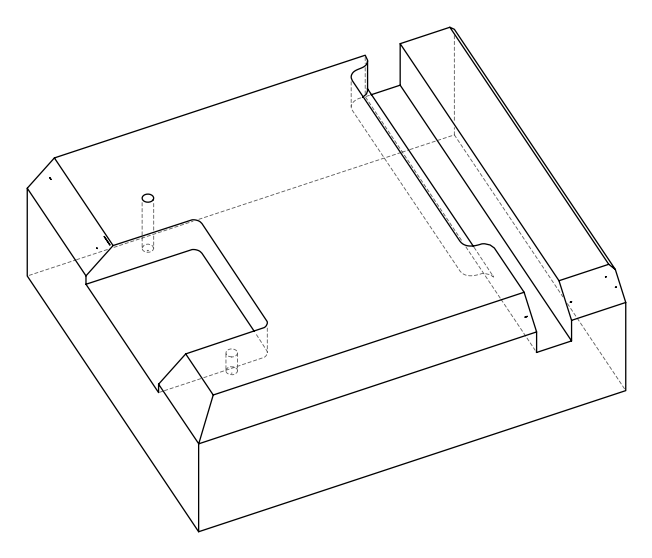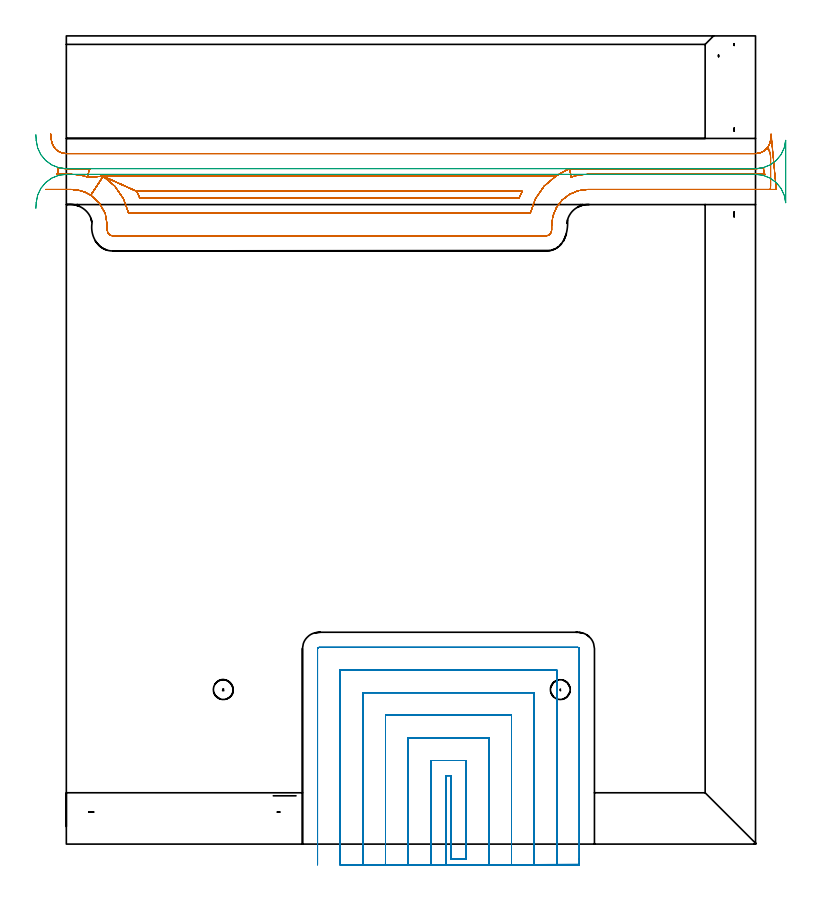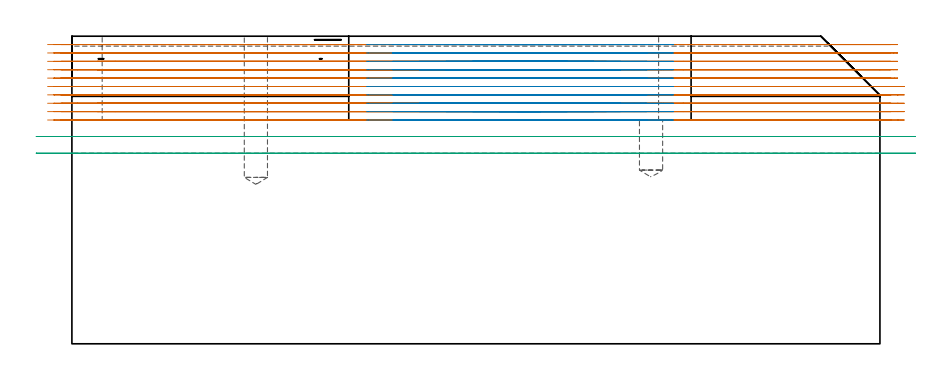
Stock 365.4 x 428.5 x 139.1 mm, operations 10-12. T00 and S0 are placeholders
(PLAN: 12 operations, 4 tool changes, 148.2 min)
(1 SPOT_DRILL | STEP1POCKET | NXT0321_9005460120000 | 0.03 min | 1 mm3)
(2 SPOT_DRILL_1 | STEP1POCKET_1 | NXT0321_9005460120000 | 0.04 min | 4166 mm3)
(3 DRILL_BLIND_HOLE_INTO_CENTER | STEP1POCKET | UGT0301_500 | 0.28 min | 5589 mm3)
(4 DRILL_BLIND_HOLE_INTO_CENTER_1 | STEP1POCKET_1 | UGT0301_500 | 0.12 min | 2106 mm3)
(5 AREA_MILL | FG_CHAMFER_SURFACE | UGT0205_001 | 26.37 min | 123327 mm3)
(6 AREA_MILL_1 | FG_CHAMFER_SURFACE_1 | UGT0205_001 | 10.41 min | 49435 mm3)
(7 AREA_MILL_2 | FG_CHAMFER_SURFACE_2 | UGT0205_001 | 4.66 min | 22391 mm3)
(8 AREA_MILL_3 | FG_CHAMFER_SURFACE_3 | UGT0205_001 | 5.63 min | 3437 mm3)
(9 AREA_MILL_4 | FG_CHAMFER_SURFACE_4 | UGT0205_001 | 6.2 min | 28720 mm3)
(10 MILL_OPEN_POCKET | POCKET_OPEN | NXT0201_012 | Follow Part, ap 4, ae 75% | 42.5 min | 713373 mm3)
(11 MILL_SLOT | SLOT_PARTIAL_RECTANGULAR | NXT0201_012 | Follow Part, ap 4, ae 75% | 48.45 min | 647174 mm3)
(12 MILL_RECTANGULAR_SLOT | SLOT_RECTANGULAR | UGT0201_004 | Follow Part, ap 8, ae 75% | 3.51 min | 192039 mm3)
(TOOL NXT0321_9005460120000 | NC Spot Drill, 142deg, 12mm, Carbide, Uncoated | D12 PA142 FL30 Z2)
(TOOL UGT0301_500 | Carbide Drill 10.5 mm | D10.5 PA118 FL87 Z2)
(TOOL UGT0205_001 | Chamfer Mill 20 x 3 x 45 deg. | D20 FL50 Z2)
(TOOL NXT0201_012 | ENDMILL 16mm [2P460-1600-NA 1630] | D16 FL38 Z6)
(TOOL UGT0201_004 | End Mill 32 mm | D32 FL53 Z6)
(OP 10 MILL_OPEN_POCKET)
G17 G21 G94 G90
T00 M6
G54
G17 G0 G90 X-11. Y347.1 S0 M3
G43 Z149.1 H1
Z135.31
G94 G1 X-8. F250.
X2.6 F500.
G2 X12.986 Y344.029 R19.1
G1 X19.512 Y354.1
X11.528 Y353.587
G3 X2.6 Y355.1 R27.1
G1 X-4.95
G3 X-4.286 Y358.685 R8.
X0. Y358.1 R16.
G1 X12.583
G3 X11.528 Y353.587 R8.
G1 X19.512 Y354.1
X37.258 Y346.1
G2 X38.912 Y342.5 R39.1
G1 X240.088
G2 X241.742 Y346.1 R39.1
G1 X37.258
X19.512 Y354.1
G2 X33.013 Y334.5 R31.1
G1 X245.987
G2 X259.488 Y354.1 R31.1
G1 X266.417 Y358.1
X365.4
G3 X369.603 Y358.662 R16.
X370.237 Y355.1 R8.
G1 X276.4
G3 X267.472 Y353.587 R27.1
X266.417 Y358.1 R8.
G1 X259.488 Y354.1
X19.512
X12.986 Y344.029
G2 X21.7 Y328. R19.1
G1 Y325.6
G3 X24.8 Y322.5 R3.1
G1 X254.2
G3 X257.3 Y325.6 R3.1
G1 Y328.
G2 X276.4 Y347.1 R19.1
G1 X373.146
G3 X373.4 Y349.1 R8.
G1 Y364.1
G3 X371.645 Y369.1 R8.
G2 X365.4 Y366.1 R8.
G1 X0.
G2 X-7.97 Y373.408 R8.
G1 X-8.23 Y376.397 F250.
G0 X-11. Y347.1 Z131.52
G1 X-8.
X2.6 F500.
G2 X12.986 Y344.029 R19.1
G1 X19.512 Y354.1
X11.528 Y353.587
G3 X2.6 Y355.1 R27.1
G1 X-4.95
G3 X-4.286 Y358.685 R8.
X0. Y358.1 R16.
G1 X12.583
G3 X11.528 Y353.587 R8.
G1 X19.512 Y354.1
X37.258 Y346.1
G2 X38.912 Y342.5 R39.1
G1 X240.088
G2 X241.742 Y346.1 R39.1
G1 X37.258
X19.512 Y354.1
G2 X33.013 Y334.5 R31.1
G1 X245.987
G2 X259.488 Y354.1 R31.1
G1 X266.417 Y358.1
X365.4
G3 X369.603 Y358.662 R16.
X370.237 Y355.1 R8.
G1 X276.4
G3 X267.472 Y353.587 R27.1
X266.417 Y358.1 R8.
G1 X259.488 Y354.1
X19.512
X12.986 Y344.029
G2 X21.7 Y328. R19.1
G1 Y325.6
G3 X24.8 Y322.5 R3.1
G1 X254.2
G3 X257.3 Y325.6 R3.1
G1 Y328.
G2 X276.4 Y347.1 R19.1
G1 X373.146
G3 X373.4 Y349.1 R8.
G1 Y364.1
G3 X371.645 Y369.1 R8.
G2 X365.4 Y366.1 R8.
G1 X0.
G2 X-7.97 Y373.408 R8.
G1 X-8.23 Y376.397 F250.
G0 X-11. Y347.1 Z127.73
G1 X-8.
X2.6 F500.
G2 X12.986 Y344.029 R19.1
G1 X19.512 Y354.1
X11.528 Y353.587
G3 X2.6 Y355.1 R27.1
G1 X-4.95
G3 X-4.286 Y358.685 R8.
X0. Y358.1 R16.
G1 X12.583
G3 X11.528 Y353.587 R8.
G1 X19.512 Y354.1
X37.258 Y346.1
G2 X38.912 Y342.5 R39.1
G1 X240.088
G2 X241.742 Y346.1 R39.1
G1 X37.258
X19.512 Y354.1
G2 X33.013 Y334.5 R31.1
G1 X245.987
G2 X259.488 Y354.1 R31.1
G1 X266.417 Y358.1
X365.4
G3 X369.603 Y358.662 R16.
X370.237 Y355.1 R8.
G1 X276.4
G3 X267.472 Y353.587 R27.1
X266.417 Y358.1 R8.
G1 X259.488 Y354.1
X19.512
X12.986 Y344.029
G2 X21.7 Y328. R19.1
G1 Y325.6
G3 X24.8 Y322.5 R3.1
G1 X254.2
G3 X257.3 Y325.6 R3.1
G1 Y328.
G2 X276.4 Y347.1 R19.1
G1 X373.146
G3 X373.4 Y349.1 R8.
G1 Y364.1
G3 X371.645 Y369.1 R8.
G2 X365.4 Y366.1 R8.
G1 X0.
G2 X-7.97 Y373.408 R8.
G1 X-8.23 Y376.397 F250.
G0 X-11. Y347.1 Z123.94
G1 X-8.
X2.6 F500.
G2 X12.986 Y344.029 R19.1
G1 X19.512 Y354.1
X11.528 Y353.587
G3 X2.6 Y355.1 R27.1
G1 X-4.95
G3 X-4.286 Y358.685 R8.
X0. Y358.1 R16.
G1 X12.583
G3 X11.528 Y353.587 R8.
G1 X19.512 Y354.1
X37.258 Y346.1
G2 X38.912 Y342.5 R39.1
G1 X240.088
G2 X241.742 Y346.1 R39.1
G1 X37.258
X19.512 Y354.1
G2 X33.013 Y334.5 R31.1
G1 X245.987
G2 X259.488 Y354.1 R31.1
G1 X266.417 Y358.1
X365.4
G3 X369.603 Y358.662 R16.
X370.237 Y355.1 R8.
G1 X276.4
G3 X267.472 Y353.587 R27.1
X266.417 Y358.1 R8.
G1 X259.488 Y354.1
X19.512
X12.986 Y344.029
G2 X21.7 Y328. R19.1
G1 Y325.6
G3 X24.8 Y322.5 R3.1
G1 X254.2
G3 X257.3 Y325.6 R3.1
G1 Y328.
G2 X276.4 Y347.1 R19.1
G1 X373.146
G3 X373.4 Y349.1 R8.
G1 Y364.1
G3 X371.645 Y369.1 R8.
G2 X365.4 Y366.1 R8.
G1 X0.
G2 X-7.97 Y373.408 R8.
G1 X-8.23 Y376.397 F250.
G0 X-11. Y347.1 Z120.15
G1 X-8.
X2.6 F500.
G2 X12.986 Y344.029 R19.1
G1 X19.512 Y354.1
X11.528 Y353.587
G3 X2.6 Y355.1 R27.1
G1 X-4.95
G3 X-4.286 Y358.685 R8.
X0. Y358.1 R16.
G1 X12.583
G3 X11.528 Y353.587 R8.
G1 X19.512 Y354.1
X37.258 Y346.1
G2 X38.912 Y342.5 R39.1
G1 X240.088
G2 X241.742 Y346.1 R39.1
G1 X37.258
X19.512 Y354.1
G2 X33.013 Y334.5 R31.1
G1 X245.987
G2 X259.488 Y354.1 R31.1
G1 X266.417 Y358.1
X365.4
G3 X369.659 Y358.677 R16.
X370.314 Y355.1 R8.
G1 X276.4
G3 X267.472 Y353.587 R27.1
X266.417 Y358.1 R8.
G1 X259.488 Y354.1
X19.512
X12.986 Y344.029
G2 X21.7 Y328. R19.1
G1 Y325.6
G3 X24.8 Y322.5 R3.1
G1 X254.2
G3 X257.3 Y325.6 R3.1
G1 Y328.
G2 X276.4 Y347.1 R19.1
G1 X373.318
G3 X373.4 Y348.243 R8.
G1 Y364.954
G3 X371.964 Y369.527 R8.
G2 X365.4 Y366.1 R8.
G1 X0.
G2 X-7.97 Y373.408 R8.
G1 X-8.23 Y376.397 F250.
G0 X-11. Y347.1 Z116.36
G1 X-8.
X2.6 F500.
G2 X12.986 Y344.029 R19.1
G1 X19.512 Y354.1
X11.528 Y353.587
G3 X2.6 Y355.1 R27.1
G1 X-4.95
G3 X-4.286 Y358.685 R8.
X0. Y358.1 R16.
G1 X12.583
G3 X11.528 Y353.587 R8.
G1 X19.512 Y354.1
X37.258 Y346.1
G2 X38.912 Y342.5 R39.1
G1 X240.088
G2 X241.742 Y346.1 R39.1
G1 X37.258
X19.512 Y354.1
G2 X33.013 Y334.5 R31.1
G1 X245.987
G2 X259.488 Y354.1 R31.1
G1 X266.417 Y358.1
X365.4
G3 X369.686 Y358.685 R16.
X370.35 Y355.1 R8.
G1 X276.4
G3 X267.472 Y353.587 R27.1
X266.417 Y358.1 R8.
G1 X259.488 Y354.1
X19.512
X12.986 Y344.029
G2 X21.7 Y328. R19.1
G1 Y325.6
G3 X24.8 Y322.5 R3.1
G1 X254.2
G3 X257.3 Y325.6 R3.1
G1 Y328.
G2 X276.4 Y347.1 R19.1
G1 X373.4
X376.4 F250.
X373.943 Y374.24
X372.936 Y371.414
G2 X365.4 Y366.1 R8. F500.
G1 X0.
G2 X-7.97 Y373.408 R8.
G1 X-8.23 Y376.397 F250.
G0 X-11. Y347.1 Z112.57
G1 X-8.
X2.6 F500.
G2 X12.986 Y344.029 R19.1
G1 X19.512 Y354.1
X11.528 Y353.587
G3 X2.6 Y355.1 R27.1
G1 X-4.95
G3 X-4.286 Y358.685 R8.
X0. Y358.1 R16.
G1 X12.583
G3 X11.528 Y353.587 R8.
G1 X19.512 Y354.1
X37.258 Y346.1
G2 X38.912 Y342.5 R39.1
G1 X240.088
G2 X241.742 Y346.1 R39.1
G1 X37.258
X19.512 Y354.1
G2 X33.013 Y334.5 R31.1
G1 X245.987
G2 X259.488 Y354.1 R31.1
G1 X266.417 Y358.1
X365.4
G3 X369.686 Y358.685 R16.
X370.35 Y355.1 R8.
G1 X276.4
G3 X267.472 Y353.587 R27.1
X266.417 Y358.1 R8.
G1 X259.488 Y354.1
X19.512
X12.986 Y344.029
G2 X21.7 Y328. R19.1
G1 Y325.6
G3 X24.8 Y322.5 R3.1
G1 X254.2
G3 X257.3 Y325.6 R3.1
G1 Y328.
G2 X276.4 Y347.1 R19.1
G1 X373.4
X376.4 F250.
X373.637 Y376.37
X373.368 Y373.382
G2 X365.4 Y366.1 R8. F500.
G1 X0.
G2 X-7.97 Y373.408 R8.
G1 X-8.23 Y376.397 F250.
G0 X-11. Y347.1 Z108.78
G1 X-8.
X2.6 F500.
G2 X12.986 Y344.029 R19.1
G1 X19.512 Y354.1
X11.528 Y353.587
G3 X2.6 Y355.1 R27.1
G1 X-4.95
G3 X-4.286 Y358.685 R8.
X0. Y358.1 R16.
G1 X12.583
G3 X11.528 Y353.587 R8.
G1 X19.512 Y354.1
X37.258 Y346.1
G2 X38.912 Y342.5 R39.1
G1 X240.088
G2 X241.742 Y346.1 R39.1
G1 X37.258
X19.512 Y354.1
G2 X33.013 Y334.5 R31.1
G1 X245.987
G2 X259.488 Y354.1 R31.1
G1 X266.417 Y358.1
X365.4
G3 X369.686 Y358.685 R16.
X370.35 Y355.1 R8.
G1 X276.4
G3 X267.472 Y353.587 R27.1
X266.417 Y358.1 R8.
G1 X259.488 Y354.1
X19.512
X12.986 Y344.029
G2 X21.7 Y328. R19.1
G1 Y325.6
G3 X24.8 Y322.5 R3.1
G1 X254.2
G3 X257.3 Y325.6 R3.1
G1 Y328.
G2 X276.4 Y347.1 R19.1
G1 X373.4
X376.4 F250.
X373.63 Y376.397
X373.37 Y373.408
G2 X365.4 Y366.1 R8. F500.
G1 X0.
G2 X-7.97 Y373.408 R8.
G1 X-8.23 Y376.397 F250.
G0 X-11. Y347.1 Z104.99
G1 X-8.
X2.6 F500.
G2 X12.986 Y344.029 R19.1
G1 X19.512 Y354.1
X11.528 Y353.587
G3 X2.6 Y355.1 R27.1
G1 X-4.95
G3 X-4.286 Y358.685 R8.
X0. Y358.1 R16.
G1 X12.583
G3 X11.528 Y353.587 R8.
G1 X19.512 Y354.1
X37.258 Y346.1
G2 X38.912 Y342.5 R39.1
G1 X240.088
G2 X241.742 Y346.1 R39.1
G1 X37.258
X19.512 Y354.1
G2 X33.013 Y334.5 R31.1
G1 X245.987
G2 X259.488 Y354.1 R31.1
G1 X266.417 Y358.1
X365.4
G3 X369.686 Y358.685 R16.
X370.35 Y355.1 R8.
G1 X276.4
G3 X267.472 Y353.587 R27.1
X266.417 Y358.1 R8.
G1 X259.488 Y354.1
X19.512
X12.986 Y344.029
G2 X21.7 Y328. R19.1
G1 Y325.6
G3 X24.8 Y322.5 R3.1
G1 X254.2
G3 X257.3 Y325.6 R3.1
G1 Y328.
G2 X276.4 Y347.1 R19.1
G1 X373.4
X376.4 F250.
X373.63 Y376.397
X373.37 Y373.408
G2 X365.4 Y366.1 R8. F500.
G1 X0.
G2 X-7.97 Y373.408 R8.
G1 X-8.23 Y376.397 F250.
G0 X-11. Y347.1 Z101.2
G1 X-8.
X2.6 F500.
G2 X12.986 Y344.029 R19.1
G1 X19.512 Y354.1
X11.528 Y353.587
G3 X2.6 Y355.1 R27.1
G1 X-4.95
G3 X-4.286 Y358.685 R8.
X0. Y358.1 R16.
G1 X12.583
G3 X11.528 Y353.587 R8.
G1 X19.512 Y354.1
X37.258 Y346.1
G2 X38.912 Y342.5 R39.1
G1 X240.088
G2 X241.742 Y346.1 R39.1
G1 X37.258
X19.512 Y354.1
G2 X33.013 Y334.5 R31.1
G1 X245.987
G2 X259.488 Y354.1 R31.1
G1 X266.417 Y358.1
X365.4
G3 X369.686 Y358.685 R16.
X370.35 Y355.1 R8.
G1 X276.4
G3 X267.472 Y353.587 R27.1
X266.417 Y358.1 R8.
G1 X259.488 Y354.1
X19.512
X12.986 Y344.029
G2 X21.7 Y328. R19.1
G1 Y325.6
G3 X24.8 Y322.5 R3.1
G1 X254.2
G3 X257.3 Y325.6 R3.1
G1 Y328.
G2 X276.4 Y347.1 R19.1
G1 X373.4
X376.4 F250.
X373.63 Y376.397
X373.37 Y373.408
G2 X365.4 Y366.1 R8. F500.
G1 X0.
G2 X-7.97 Y373.408 R8.
G1 X-8.23 Y376.397 F250.
G0 Z149.1
M5
M2
(OP 11 MILL_SLOT)
G17 G21 G94 G90
T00 M6
G54
G17 G0 G90 X201.188 Y-11. S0 M3
G43 Z149.1 H1
Z135.31
G94 G1 X201.2 Y-8. F250.
G3 X201.2 Y-7.746 R68. F500.
G1 Y36.3
X204.
Y-7.746
Y-8.
X212.001
X212. Y-7.746
Y44.3
X193.2
Y-7.746
X193.199 Y-8.
X193.187 Y-11. F250.
X224.017
X224.001 Y-8.
X224. Y-7.746 F500.
Y56.3
X181.2
Y-7.746
X181.199 Y-8.
X181.183 Y-11. F250.
X236.022
X236.001 Y-8.
X236. Y-7.746 F500.
Y68.3
X169.2
Y-7.746
X169.199 Y-8.
X169.178 Y-11. F250.
X248.033
X248.001 Y-8.
G2 X248. Y-7.746 R24. F500.
G1 Y80.3
X157.2
Y-7.746
G2 X157.199 Y-8. R24.
G1 X157.167 Y-11. F250.
X260.066 Y-10.999
X260.003 Y-8.
G2 X260. Y-7.746 R12. F500.
G1 Y92.3
X145.2
Y-7.746
G2 X145.197 Y-8. R12.
G1 X145.134 Y-10.999 F250.
X272. Y-10.746
Y-7.746
Y103.5 F500.
G3 X271.2 Y104.3 R0.8
G1 X134.
G3 X133.2 Y103.5 R0.8
G1 Y-7.746
Y-10.746 F250.
G0 X201.188 Y-11. Z131.52
G1 X201.2 Y-8.
Y-7.746 F500.
Y36.3
X204.
Y-7.746
Y-8.
X212.001
X212. Y-7.746
Y44.3
X193.2
Y-7.746
X193.199 Y-8.
X193.187 Y-11. F250.
X224.017
X224.001 Y-8.
X224. Y-7.746 F500.
Y56.3
X181.2
Y-7.746
X181.199 Y-8.
X181.183 Y-11. F250.
X236.022
X236.001 Y-8.
X236. Y-7.746 F500.
Y68.3
X169.2
Y-7.746
X169.199 Y-8.
X169.178 Y-11. F250.
X248.033
X248.001 Y-8.
G2 X248. Y-7.746 R24. F500.
G1 Y80.3
X157.2
Y-7.746
G2 X157.199 Y-8. R24.
G1 X157.167 Y-11. F250.
X260.066 Y-10.999
X260.003 Y-8.
G2 X260. Y-7.746 R12. F500.
G1 Y92.3
X145.2
Y-7.746
G2 X145.197 Y-8. R12.
G1 X145.134 Y-10.999 F250.
X272. Y-10.746
Y-7.746
Y103.5 F500.
G3 X271.2 Y104.3 R0.8
G1 X134.
G3 X133.2 Y103.5 R0.8
G1 Y-7.746
Y-10.746 F250.
G0 X201.188 Y-11. Z127.73
G1 X201.2 Y-8.
Y-7.746 F500.
Y36.3
X204.
Y-7.746
Y-8.
X212.001
X212. Y-7.746
Y44.3
X193.2
Y-7.746
X193.199 Y-8.
X193.187 Y-11. F250.
X224.017
X224.001 Y-8.
X224. Y-7.746 F500.
Y56.3
X181.2
Y-7.746
X181.199 Y-8.
X181.183 Y-11. F250.
X236.022
X236.001 Y-8.
X236. Y-7.746 F500.
Y68.3
X169.2
Y-7.746
X169.199 Y-8.
X169.178 Y-11. F250.
X248.033
X248.001 Y-8.
G2 X248. Y-7.746 R24. F500.
G1 Y80.3
X157.2
Y-7.746
G2 X157.199 Y-8. R24.
G1 X157.167 Y-11. F250.
X260.066 Y-10.999
X260.003 Y-8.
G2 X260. Y-7.746 R12. F500.
G1 Y92.3
X145.2
Y-7.746
G2 X145.197 Y-8. R12.
G1 X145.134 Y-10.999 F250.
X272. Y-10.746
Y-7.746
Y103.5 F500.
G3 X271.2 Y104.3 R0.8
G1 X134.
G3 X133.2 Y103.5 R0.8
G1 Y-7.746
Y-10.746 F250.
G0 X201.188 Y-11. Z123.94
G1 X201.2 Y-8.
G3 X201.2 Y-7.746 R68. F500.
G1 Y36.3
X204.
Y-7.746
G3 X204. Y-8. R68.
G1 X212.001
X212. Y-7.746
Y44.3
X193.2
Y-7.746
X193.199 Y-8.
X193.187 Y-11. F250.
X224.017
X224.001 Y-8.
X224. Y-7.746 F500.
Y56.3
X181.2
Y-7.746
X181.199 Y-8.
X181.183 Y-11. F250.
X236.022
X236.001 Y-8.
X236. Y-7.746 F500.
Y68.3
X169.2
Y-7.746
X169.199 Y-8.
X169.178 Y-11. F250.
X248.033
X248.001 Y-8.
G2 X248. Y-7.746 R24. F500.
G1 Y80.3
X157.2
Y-7.746
G2 X157.199 Y-8. R24.
G1 X157.167 Y-11. F250.
X260.066 Y-10.999
X260.003 Y-8.
G2 X260. Y-7.746 R12. F500.
G1 Y92.3
X145.2
Y-7.746
G2 X145.197 Y-8. R12.
G1 X145.134 Y-10.999 F250.
X272. Y-10.746
Y-7.746
Y103.5 F500.
G3 X271.2 Y104.3 R0.8
G1 X134.
G3 X133.2 Y103.5 R0.8
G1 Y-7.746
Y-10.746 F250.
G0 X201.192 Y-11. Z120.15
G1 X201.2 Y-8.
Y-7.828 F500.
Y36.3
X204.
Y-7.834
Y-8.
X212.
Y-7.834
Y44.3
X193.2
Y-7.828
Y-8.
X193.191 Y-11. F250.
X224.011
X224. Y-8.
Y-7.834 F500.
Y56.3
X181.2
Y-7.828
Y-8.
X181.189 Y-11. F250.
X236.014
X236. Y-8.
Y-7.834 F500.
Y68.3
X169.2
Y-7.828
Y-8.
X169.185 Y-11. F250.
X248.021
X248.001 Y-8.
X248. Y-7.834 F500.
Y80.3
X157.2
Y-7.828
X157.199 Y-8.
X157.178 Y-11. F250.
X260.043
X260.001 Y-8.
X260. Y-7.834 F500.
Y92.3
X145.2
Y-7.828
X145.199 Y-8.
X145.156 Y-11. F250.
X272. Y-10.834
Y-7.834
Y103.5 F500.
G3 X271.2 Y104.3 R0.8
G1 X134.
G3 X133.2 Y103.5 R0.8
G1 Y-7.828
Y-10.828 F250.
G0 X201.2 Y-11. Z116.36
G1 Y-8.
Y36.3 F500.
X204.
Y-8.
X212.
Y44.3
X193.2
Y-8.
Y-11. F250.
X224.
Y-8.
Y56.3 F500.
X181.2
Y-8.
Y-11. F250.
X236.
Y-8.
Y68.3 F500.
X169.2
Y-8.
Y-11. F250.
X248.
Y-8.
Y80.3 F500.
X157.2
Y-8.
Y-11. F250.
X260.
Y-8.
Y92.3 F500.
X145.2
Y-8.
Y-11. F250.
X272.
Y-8.
Y103.5 F500.
G3 X271.2 Y104.3 R0.8
G1 X134.
G3 X133.2 Y103.5 R0.8
G1 Y-8.
Y-11. F250.
G0 X201.2 Z112.57
G1 Y-8.
Y36.3 F500.
X204.
Y-8.
X212.
Y44.3
X193.2
Y-8.
Y-11. F250.
X224.
Y-8.
Y56.3 F500.
X181.2
Y-8.
Y-11. F250.
X236.
Y-8.
Y68.3 F500.
X169.2
Y-8.
Y-11. F250.
X248.
Y-8.
Y80.3 F500.
X157.2
Y-8.
Y-11. F250.
X260.
Y-8.
Y92.3 F500.
X145.2
Y-8.
Y-11. F250.
X272.
Y-8.
Y103.5 F500.
G3 X271.2 Y104.3 R0.8
G1 X134.
G3 X133.2 Y103.5 R0.8
G1 Y-8.
Y-11. F250.
G0 X201.2 Z108.78
G1 Y-8.
Y36.3 F500.
X204.
Y-8.
X212.
Y44.3
X193.2
Y-8.
Y-11. F250.
X224.
Y-8.
Y56.3 F500.
X181.2
Y-8.
Y-11. F250.
X236.
Y-8.
Y68.3 F500.
X169.2
Y-8.
Y-11. F250.
X248.
Y-8.
Y80.3 F500.
X157.2
Y-8.
Y-11. F250.
X260.
Y-8.
Y92.3 F500.
X145.2
Y-8.
Y-11. F250.
X272.
Y-8.
Y103.5 F500.
G3 X271.2 Y104.3 R0.8
G1 X134.
G3 X133.2 Y103.5 R0.8
G1 Y-8.
Y-11. F250.
G0 X201.2 Z104.99
G1 Y-8.
Y36.3 F500.
X204.
Y-8.
X212.
Y44.3
X193.2
Y-8.
Y-11. F250.
X224.
Y-8.
Y56.3 F500.
X181.2
Y-8.
Y-11. F250.
X236.
Y-8.
Y68.3 F500.
X169.2
Y-8.
Y-11. F250.
X248.
Y-8.
Y80.3 F500.
X157.2
Y-8.
Y-11. F250.
X260.
Y-8.
Y92.3 F500.
X145.2
Y-8.
Y-11. F250.
X272.
Y-8.
Y103.5 F500.
G3 X271.2 Y104.3 R0.8
G1 X134.
G3 X133.2 Y103.5 R0.8
G1 Y-8.
Y-11. F250.
G0 X201.2 Z101.2
G1 Y-8.
Y36.3 F500.
X204.
Y-8.
X212.
Y44.3
X193.2
Y-8.
Y-11. F250.
X224.
Y-8.
Y56.3 F500.
X181.2
Y-8.
Y-11. F250.
X236.
Y-8.
Y68.3 F500.
X169.2
Y-8.
Y-11. F250.
X248.
Y-8.
Y80.3 F500.
X157.2
Y-8.
Y-11. F250.
X260.
Y-8.
Y92.3 F500.
X145.2
Y-8.
Y-11. F250.
X272.
Y-8.
Y103.5 F500.
G3 X271.2 Y104.3 R0.8
G1 X134.
G3 X133.2 Y103.5 R0.8
G1 Y-8.
Y-11. F250.
G0 Z149.1
M5
M2
(OP 12 MILL_RECTANGULAR_SLOT)
G17 G21 G94 G90
T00 M6
G54
G17 G0 G90 X-16.154 Y337.085 S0 M3
G43 Z149.1 H0
Z93.757
G94 G1 X-15.97 Y340.079 F250.
G2 X0. Y355.1 R16. F500.
G1 X365.4
G2 X381.37 Y340.079 R16.
G1 X381.4
Y373.121
X381.37
G2 X365.4 Y358.1 R16.
G1 X0.
G2 X-15.97 Y373.121 R16.
G1 X-16.154 Y376.115 F250.
G0 Y337.085 Z86.2
G1 X-15.97 Y340.079
G2 X0. Y355.1 R16. F500.
G1 X365.4
G2 X381.37 Y340.079 R16.
G1 X381.4
Y373.121
X381.37
G2 X365.4 Y358.1 R16.
G1 X0.
G2 X-15.97 Y373.121 R16.
G1 X-16.154 Y376.115 F250.
G0 Z149.1
M5
M2
